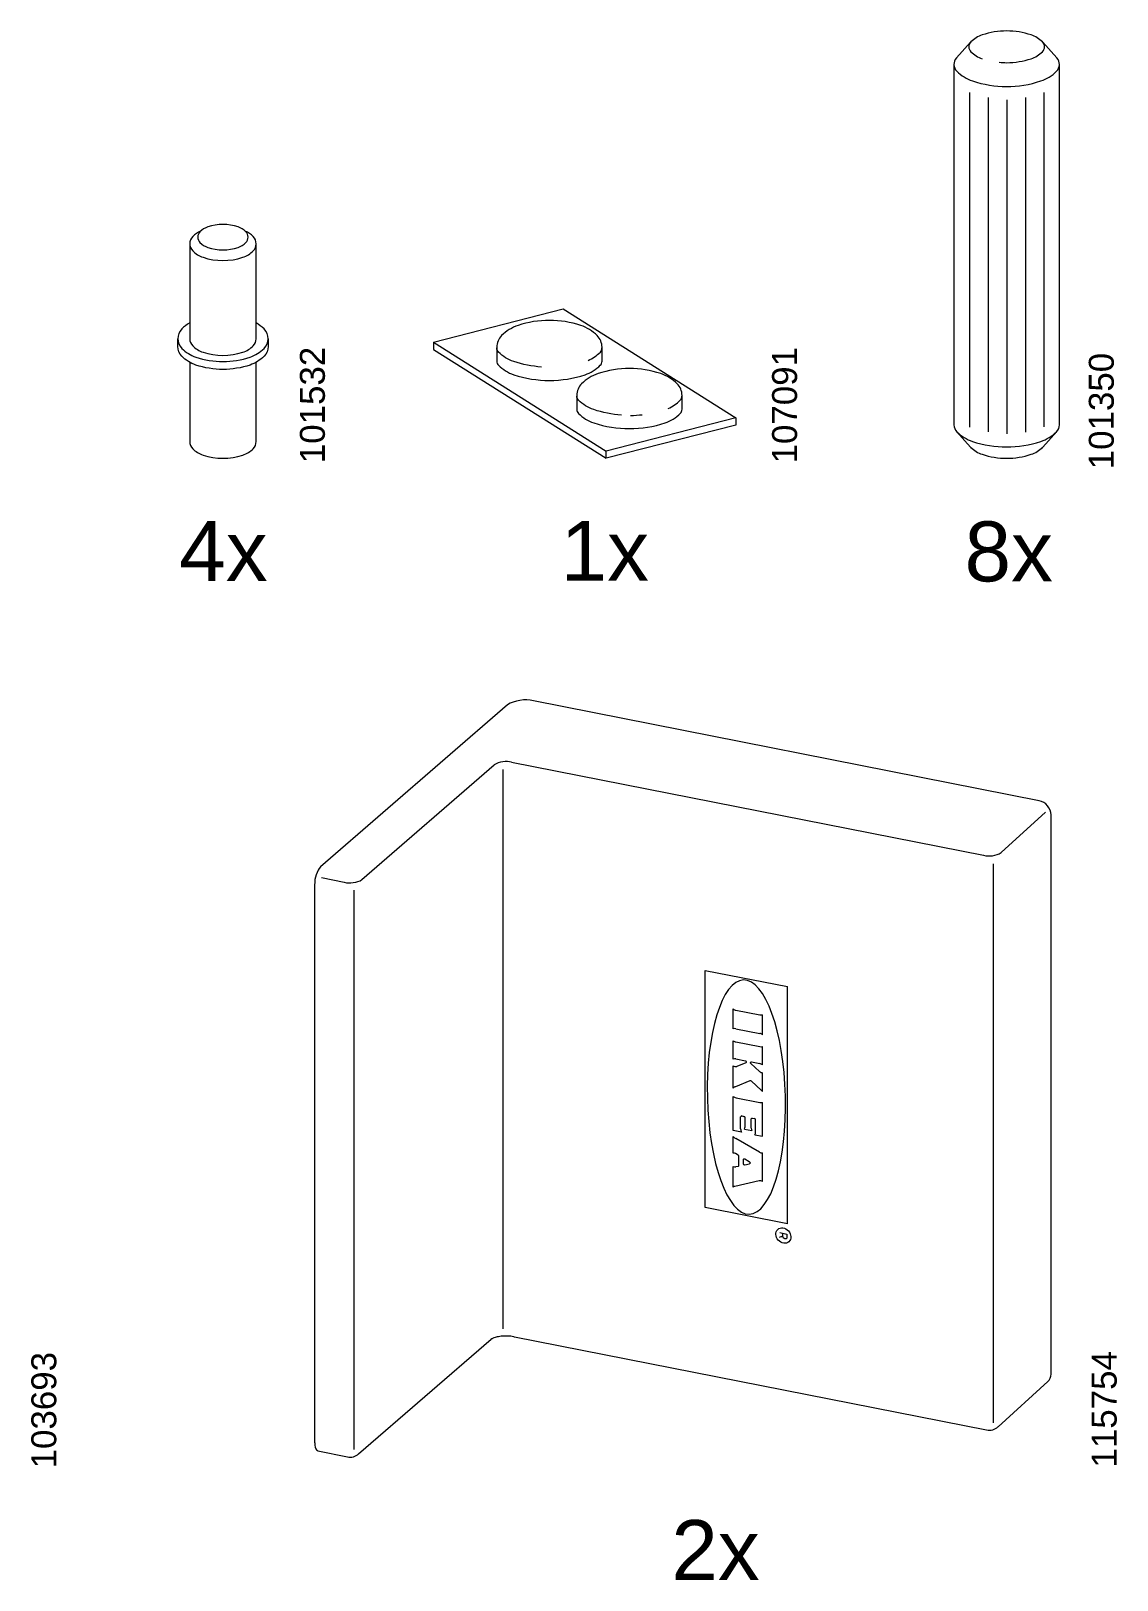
# Model space of a CAD drawing. Header units: metres. Extents: x -11.5 to 7.4, y -3.8 to 5.9.
# Drawn here: x 2.4549 to 2.7418, y 1.2096 to 1.6186 of the extents above; entities that cross this region are included whole.
import ezdxf

# ---------------------------------------------------------------- set-up
doc = ezdxf.new("R2010")
doc.units = ezdxf.units.M
doc.header["$MEASUREMENT"] = 0
doc.layers.add('PDF3_Geometry_Num_Penna__7_Num_Penna__7', color=7, linetype='Continuous', lineweight=18)
doc.layers.add('PDF3_Text_Num_Penna__7_Num_Penna__7', color=7, linetype='Continuous', lineweight=18)
doc.styles.add('GENERATED_STYLE_1', font='')
doc.styles.get('GENERATED_STYLE_1').set_extended_font_data('Arial')

msp = doc.modelspace()

# ---------------------------------------------------------------- linework, layer by layer
at = {"layer": 'PDF3_Geometry_Num_Penna__7_Num_Penna__7', "color": 7, "linetype": 'Continuous', "lineweight": 18, "flags": 128}
for points in [[(2.710637789727897, 1.610352775251014, 0.02452388463856418), (2.712631655386643, 1.610256951762794, 0.08075442429240183), (2.719112517306634, 1.611310150178839, 0.1169820090641861), (2.722085502453995, 1.613143941472006, 0.4141678335446326), (2.722085502453995, 1.615736458230879, 0.1165115234570404), (2.719112517306634, 1.617571478030306, 0.08076691307056688), (2.712633375295404, 1.618624307894473, 0.08065503412274995), (2.706148459304758, 1.617571478030306, 0.116752891786401), (2.703177931169916, 1.615736458230878, 0.4144984131836325), (2.703177931169916, 1.613143941472005, 0.1163255478491574), (2.70614845930476, 1.611309781626971)], [(2.703113188890054, 1.615668644685369), (2.69935887376182, 1.611508922491584, 0.3996045194932466), (2.699445853129815, 1.607998801349455, 0.115795020064786), (2.703593043434914, 1.605429782118364, 0.1622455859875198), (2.721650090907614, 1.605428240782148, 0.1159443196568727), (2.725811684788889, 1.607989989162624, 0.3989405391546049), (2.725904559862091, 1.611508922491584), (2.722150244733855, 1.615668644685369)], [(2.69870064010812, 1.609795524811823), (2.69870064010812, 1.514610859845956, 0.1978906413709547), (2.699448800420015, 1.512803727138632, 0.1165996353041227), (2.703593043434912, 1.510243274393102, 0.1623117877825065), (2.721657844158935, 1.51024173134959, 0.1167491334941193), (2.725811684788892, 1.512803481437364, 0.1996317163500854), (2.726560336503272, 1.514610859845956), (2.726560336503272, 1.609795524811823)], [(2.499671815256256, 1.565764877675676, 0.09123341538535289), (2.497590357101229, 1.564329982364884, 0.4130711235587173), (2.497590357101229, 1.560558099597142, 0.115928004768896), (2.500320835113012, 1.55887062339945, 0.1621598416322251), (2.510841148464008, 1.558870623399452, 0.1162674984565029), (2.513570520820164, 1.560558099597142, 0.4153030803387764), (2.513568844270043, 1.564336667319878, 0.0914771639321348), (2.511491888229527, 1.565764877675672)], [(2.496810501327863, 1.562445699464464), (2.496810501327863, 1.537370658207129, 0.1983792060613852), (2.497590357101229, 1.535484655397943, 0.1161955212888686), (2.500320835113012, 1.533797916304008, 0.1623873701868721), (2.510841148464008, 1.533797916304008, 0.1165349842200108), (2.513570520820164, 1.535484655397943, 0.1990751638856584), (2.514352710755418, 1.537370658207127), (2.514352710755418, 1.562445699464464)], [(2.605280232981158, 1.530351710545578, 0.1998676596331542), (2.605737237309583, 1.531452452153868), (2.605737605861467, 1.534933424639423, 0.03177916963844409), (2.605726303603886, 1.535110943793883, 0.1988589248078743), (2.604453325418051, 1.538183560798867, 0.1167807488578346), (2.600112767102907, 1.540866618469045, 0.08063599265735841), (2.591827720890597, 1.542209375810395, 0.08064190169818655), (2.583541200470775, 1.540866495618419, 0.1167568352430768), (2.579199167948126, 1.538183806500113, 0.1986690669139445), (2.577927663969797, 1.535110083839502, 0.01872367907254359), (2.57793872052614, 1.534815242337285)], [(2.496810501327863, 1.541517972487694, 0.06940000657315612), (2.4947146696496, 1.539935656425794, 0.4138594746177631), (2.4947146696496, 1.534805659988463, 0.1160913392548651), (2.498427706967524, 1.532511793101211, 0.162211533832492), (2.512735505115758, 1.532511793101209, 0.1166741833051923), (2.516447436778048, 1.534805659988463, 0.4146081117899306), (2.516447436778071, 1.539931746429946, 0.06942589911460442), (2.514352833606047, 1.541517972487695)], [(2.517510340393542, 1.537370658207127), (2.517510340393542, 1.535280969060161, -0.1992364926280449), (2.516447436778048, 1.532716339393374, -0.1161352800442088), (2.512735505115758, 1.53042247250612, -0.162339500706105), (2.498427706967524, 1.530422472506121, -0.1159117062025232), (2.4947146696496, 1.532716339393374, -0.1983502599785371), (2.493652871689738, 1.535280969060161), (2.493652871689738, 1.537370658207127)], [(2.589710267502172, 1.529894583366527, -0.06255453596309223), (2.582414905932303, 1.531349257628092, -0.116428089922242), (2.578394619198944, 1.533831454524885, -0.1978584194883633), (2.57793872052614, 1.534934038892554), (2.577938843376774, 1.531452452153869, 0.1987446100281766), (2.578396461958333, 1.53034999063683, 0.1165781233327929), (2.582414905932303, 1.527865950980645, 0.0805327977088563), (2.591837303239418, 1.526335846434762, 0.08056891596513632), (2.601261174754043, 1.527864108221255, 0.1168868128230674), (2.605280232981144, 1.530350482039331)], [(2.602048033013087, 1.531645941889699, 0.09569224141571377), (2.605281830039273, 1.533831454524894, 0.1978584195023048), (2.60573760586146, 1.534933424639423)], [(2.496810501327863, 1.531134883285855), (2.496810501327863, 1.51020850766597, 0.1982689008314089), (2.497590357101227, 1.508322013454285, 0.1161955212874917), (2.500320835113014, 1.506635151509721, 0.1621598416330323), (2.510841148464008, 1.506635151509722, 0.1165349842215682), (2.513570520820164, 1.508322013454283, 0.1991376765692027), (2.514352710755418, 1.510208507665971), (2.514352710755418, 1.531134883285855)], [(2.610843277874858, 1.517184826160313, -0.0624451571606757), (2.603547793454364, 1.518637043409361, -0.1160412297249158), (2.599528735227263, 1.521121697318673, -0.1980754443979454), (2.599071730898826, 1.522223667433209), (2.599071730898824, 1.518740852188265, 0.1977797305260284), (2.599529349480397, 1.517638390671229, 0.1160412297250394), (2.603547547753113, 1.515154351015044, 0.08045820144517506), (2.61297141926774, 1.513626089228548, 0.08046842165710223), (2.622394676529236, 1.515154842417546, 0.1161180705952549), (2.626414471860071, 1.517639496326877, 0.1988676227432752), (2.626870247682271, 1.518742080694526), (2.626870493383509, 1.522223667433209, 0.03065723499724064), (2.626860419632205, 1.5224018008408, 0.1985791818224625), (2.625587441446372, 1.52547564635204, 0.1165764457942386), (2.621248111637485, 1.528155018503442, 0.08068209262534057), (2.612960608412658, 1.529500232857314, 0.08072891515857895), (2.604674087992837, 1.528154895652815, 0.1165764457943699), (2.600333283976436, 1.525475277800169, 0.1989691690238823), (2.599061779998138, 1.522401555139547, 0.01864620417935828), (2.599072836554461, 1.52210548513107)], [(2.623182149041408, 1.518936184683484, 0.09588785884057738), (2.626414349009467, 1.521121697318673, 0.198572501431088), (2.626870493383521, 1.522223667433209)], [(2.703177931169916, 1.508671646335663, 0.1167528917882839), (2.706148459304758, 1.506836135133734, 0.1624041323345846), (2.719112517306634, 1.506836135133732, 0.1169603229781707), (2.722085502453998, 1.508671523485031)], [(2.645169708368027, 1.331406301268728, -0.4131494196488996), (2.64546454987024, 1.33158320617006), (2.645997721586751, 1.331477554631766)], [(2.64306515429552, 1.3207192796182, -0.409956196413186), (2.643425106629277, 1.320768419868723), (2.644641327825925, 1.320060800263401)], [(2.65414738640929, 1.299672756086317, 0.00161620577712606), (2.654068762008698, 1.299683812642648, -0.02732499204054557), (2.654020973115179, 1.29969634340638)], [(2.541427883053421, 1.242885422804853), (2.576414512810301, 1.273200043257845, -0.006687433303760089), (2.57654412022065, 1.273279650463444)], [(2.582390581508371, 1.27383493529262, 0.01792388240321246), (2.581612937046271, 1.273938129818398, 0.01830850955817813), (2.580781238308768, 1.273993412600064, 0.01530297713649809), (2.57993848301493, 1.2739921840938, 0.01401728460049081), (2.579122754858794, 1.273938129818394, 0.01708778900864419), (2.5783721375344, 1.273836163798875, 0.02005881988567296), (2.577721029217004, 1.273701028110363, 0.02011281389190507), (2.577189086006753, 1.273549921840477, 0.02138307392832165), (2.576797192510053, 1.273403729595627)]]:
    msp.add_lwpolyline(points, format="xyb", dxfattribs=at)
for points in [[(2.702820435848478, 1.602362693391548), (2.702820435848478, 1.514038007377272)], [(2.707732126723545, 1.601065145080539), (2.707732126723545, 1.512760115166412)], [(2.712648485922394, 1.600481481756774), (2.712648485922394, 1.512257533255757)], [(2.71756251095935, 1.60102681568525), (2.71756251095935, 1.512710729214789)], [(2.722476535996309, 1.602399917131203), (2.722476535996309, 1.514070317091891)], [(2.561215310520364, 1.536474708592265), (2.595434123865219, 1.545215530626754), (2.641068217370925, 1.516443914035367)], [(2.561214696267237, 1.536474462891013), (2.60684878977294, 1.507705303312145)], [(2.561214696267237, 1.536472620131624), (2.561214696267237, 1.534553693354693), (2.60684878977294, 1.505782076763306)], [(2.641068831624054, 1.516444036885992), (2.606850018279202, 1.507704443357764)], [(2.641068831624054, 1.516443422632863), (2.641068831624054, 1.514523267349672), (2.606850018279202, 1.505782445315183)], [(2.699360470819958, 1.512898813523079), (2.703113557441933, 1.508739091329295)], [(2.725902962803952, 1.512898813523079), (2.722149876181977, 1.508739091329295)], [(2.606849404026072, 1.505782199613932), (2.606849404026072, 1.50770481190964)], [(2.580713670464508, 1.440680335969937), (2.531367031043382, 1.397922175617109)], [(2.721198889486701, 1.415377161100261), (2.587585320225566, 1.441708964260798)], [(2.54227248110665, 1.394530392685975), (2.577259110863526, 1.424843784632708)], [(2.579561945846473, 1.423615032672217), (2.579561945846473, 1.275946123299123)], [(2.581838982197974, 1.425529168274737), (2.706549566598399, 1.400954129064912)], [(2.711154868012413, 1.401662117222112), (2.722901844863259, 1.41230835246468)], [(2.724340917095331, 1.263946442710751), (2.724340917095331, 1.411616580590102)], [(2.531606958315811, 1.395098453980246), (2.537638924048677, 1.393853977139638)], [(2.709158545341145, 1.251074645528943), (2.709158545341145, 1.398746011914556)], [(2.529848228755084, 1.245793542821725), (2.529848228755084, 1.393462452194818)], [(2.540276158435384, 1.244094764366449), (2.540276158435384, 1.391764902245802)], [(2.654755251306364, 1.303651765009366), (2.632994719936457, 1.307940480360371), (2.632994719936457, 1.370557444393803)], [(2.632994719936457, 1.370555355933163), (2.654755251306364, 1.366269097594677)], [(2.654755128455738, 1.303650905054986), (2.654755128455738, 1.366269097594677)], [(2.640368214504411, 1.355111435196386), (2.640368214504411, 1.360387869579819)], [(2.641083205147289, 1.360050644611658), (2.647376842713372, 1.358808624783568)], [(2.648094413219393, 1.353590175895571), (2.648094413219393, 1.358865381772745)], [(2.641083205147289, 1.355166595127427), (2.647376842713372, 1.353925803805594)], [(2.640365757491892, 1.347136955366413), (2.640365757491892, 1.352005525671778)], [(2.641083205147289, 1.35166879210612), (2.647376842713372, 1.350426772278029)], [(2.648091956206876, 1.345614467559337), (2.648091956206876, 1.350481809358444)], [(2.641083205147289, 1.347192115297452), (2.64360041447247, 1.34669457026246)], [(2.643600783024347, 1.34669457026246), (2.643684321449976, 1.346665086112238), (2.643758031825531, 1.346612260343091), (2.643812086100937, 1.346539778473796), (2.643850169794973, 1.346457468554426), (2.643858769338788, 1.346371473116279), (2.643837884732381, 1.346295305728207), (2.643797344025826, 1.346232651908986), (2.643732233194086, 1.346192111202432), (2.641314532875903, 1.345214220220076)], [(2.643732233194086, 1.346192111202432), (2.643832970707344, 1.346281792159356)], [(2.645075973340443, 1.345937196153638), (2.645015776533739, 1.346008449516675), (2.644980149852222, 1.346085845411006), (2.64496786478963, 1.346168155330375), (2.644980149852222, 1.346245551224707), (2.645015776533739, 1.346310662056448), (2.645075973340443, 1.346356116788039), (2.645148455209737, 1.346377001394446), (2.645227079610329, 1.346374544381928), (2.647376965563998, 1.34595193822875)], [(2.645075850489816, 1.345937196153638), (2.647303132337818, 1.343879448169414)], [(2.640365757491892, 1.339462968167448), (2.640365757491892, 1.345349970161722)], [(2.648091956206876, 1.338560753170663), (2.648091956206876, 1.343547260076915)], [(2.644771180937525, 1.34138668611879), (2.640980010621512, 1.339855967319778)], [(2.645191084376933, 1.341284105846143), (2.6477660334963, 1.338906946234515)], [(2.642588125314857, 1.327870046001508), (2.640368214504411, 1.328307394229799), (2.640368214504411, 1.337293917516133)], [(2.641140822090847, 1.336912957725144), (2.647441830694486, 1.335668480884535)], [(2.648094413219393, 1.32678318651396), (2.648094413219393, 1.335700913449778)], [(2.642354954826853, 1.328687739767659), (2.642354954826853, 1.331892912598015)], [(2.642657290217251, 1.332136893941099), (2.643228545627798, 1.33202387136525)], [(2.643528301155053, 1.329277914174598), (2.643528301155053, 1.33166244482378)], [(2.64516467149236, 1.32888147520474), (2.64516467149236, 1.331339716229478)], [(2.646299565574646, 1.327853952569512), (2.646299565574646, 1.331115636687794)], [(2.640368214504411, 1.322334642498628), (2.640368214504411, 1.326679869137558)], [(2.647288144561454, 1.322529606441968), (2.641065760358405, 1.326141414844132)], [(2.643367489685717, 1.328656535708674), (2.64528641646265, 1.328278155780827)], [(2.646105215884432, 1.327177291321923), (2.64809416751814, 1.326785397825225)], [(2.641668711230441, 1.321786360155129), (2.64099426129412, 1.322177025145568)], [(2.641913429677281, 1.319129592518898), (2.641913429677281, 1.321382672998343)], [(2.648094413219393, 1.314830434864691), (2.648094413219393, 1.322400490434124)], [(2.640368214504411, 1.313361387079891), (2.640368214504411, 1.3187741856581)], [(2.641678293579263, 1.318823080207219), (2.641051755387052, 1.318680573481146)], [(2.643014785538691, 1.32056510208282), (2.643014785538691, 1.319581068569169)], [(2.643434688978099, 1.319221976189594), (2.644650910174747, 1.319499618604181)], [(2.644641573527176, 1.320060554562151), (2.644717740915247, 1.320000357755447), (2.644779166228211, 1.319925418873634), (2.644819706934765, 1.319835737916708), (2.644831991997357, 1.319744828453525), (2.644820935441023, 1.319658833015379), (2.644785308759507, 1.319583894133565), (2.644726340459062, 1.3195286113519), (2.644651401577249, 1.319499127201676)], [(2.647285810399563, 1.314994194749047), (2.640828781501, 1.313524901262997)], [(2.652689149479576, 1.301315637506798), (2.654589648662618, 1.300932343553915), (2.654589648662618, 1.300230866479889)], [(2.653524288034605, 1.3007242345936), (2.653524288034605, 1.301004334020706)], [(2.652658068271217, 1.300114772638391), (2.653068389361803, 1.300276935464611)], [(2.582635668507089, 1.273788866307899), (2.707342567388737, 1.249212598591814)], [(2.71033901700565, 1.250047122893715), (2.723525803192324, 1.261996803277338)], [(2.529848228755084, 1.245793665672352), (2.529876484399045, 1.245206439680434), (2.529964936849712, 1.244691695557813), (2.530104986563265, 1.244269089404635), (2.530292948020927, 1.243957048814788), (2.530525135703925, 1.243766630344606), (2.530668870936257, 1.243715033081718), (2.538457600619832, 1.242108146894632)]]:
    msp.add_lwpolyline(points, dxfattribs=at)
msp.add_lwpolyline([(2.51164373160317, 1.565617211223316, 0.1162412616133397), (2.509573084303222, 1.566896700492313, 0.16220599137516), (2.501590127780059, 1.566896700492313, 0.1165131257332258), (2.499518251973852, 1.565617211223316, 0.414478528336186), (2.499518251973853, 1.562753563133029, 0.1159925539315021), (2.501590127780059, 1.56147407386403, 0.1624167211120235), (2.509573084303222, 1.561474073864031, 0.1161913281219098), (2.511645574362563, 1.562754177386156, 0.4148420169565905)], format="xyb", close=True, dxfattribs=at)
at = {"layer": 'PDF3_Geometry_Num_Penna__7_Num_Penna__7', "color": 7, "linetype": 'Continuous', "lineweight": 18}
for centre, radius, start, end in [((2.6012073776688, 1.535110776903385), 0.004518925938155505, 353.0536507481629, 0.002116016361514488), ((2.62207198544459, 1.522427383368356), 0.004788502525296057, 353.1214438999298, 359.6938964063821), ((2.612981717230063, 1.547070848260381), 0.02996063183306275, 270.5009304172472, 276.5033907696285), ((2.653076392232638, 1.300919019824547), 0.0005825683612115107, 295.544662835008, 309.3204515974719), ((2.653928425630626, 1.299987397000003), 0.0002206076379556166, 221.8963008774281, 234.3479601009911), ((2.654363509358342, 1.299858616108446), 0.0001347441996144561, 292.5584842529889, 306.3932944235612), ((2.654395391097239, 1.299896344231857), 0.0001382261628255499, 324.0849446679009, 336.4252935600888), ((2.655271243680341, 1.299548497741424), 0.0008009445656140812, 153.9664865107618, 156.4832325175327)]:
    msp.add_arc(centre, radius, start, end, dxfattribs=at)
msp.add_ellipse((2.653625976349355, 1.300544217590722), major_axis=(-0.001477297938500932, 0.001623252562633849), ratio=0.8219059238190368, dxfattribs=at)
for points in [[(2.703113188890054, 1.508739459881173), (2.703145341975844, 1.508739459881173), (2.703147883335804, 1.508671892036916), (2.703178299721786, 1.508671892036916)], [(2.722085502453995, 1.508671646335663), (2.722117655539783, 1.508671646335663), (2.722119688706201, 1.508739214179922), (2.722151841791995, 1.508739214179922)], [(2.587585565926815, 1.441709087111423), (2.585572044167922, 1.44232825426608), (2.582455323788233, 1.441862650393829), (2.580713301912635, 1.440680827372443)], [(2.581838982197974, 1.425529168274737), (2.580499910375403, 1.42594440339036), (2.578420049278511, 1.425631134294254), (2.577257882357269, 1.424843661782082)], [(2.724340917095331, 1.411616089187599), (2.724327403526479, 1.413380224175866), (2.722933048922238, 1.415052221194689), (2.721198398084193, 1.41537777535339)], [(2.706547969540262, 1.400953637662408), (2.707901783437944, 1.400532260015489), (2.709989015572395, 1.400851671642892), (2.711154868012414, 1.401662485773991)], [(2.531367031043382, 1.397922544168987), (2.530407567654915, 1.396895512936263), (2.529713461618448, 1.39486479208974), (2.529849825813224, 1.393465523460467)], [(2.537639169749928, 1.393854345691516), (2.538995440660129, 1.393426825513299), (2.541096186363427, 1.393731495065592), (2.54227186685352, 1.394528795627838)], [(2.643105940703126, 1.368035321043585), (2.637408128672773, 1.367894042823772), (2.633134155396881, 1.353930840681258), (2.633556761550057, 1.336847232640276)], [(2.654193209692762, 1.337358291244118), (2.653770603539582, 1.35444312779136), (2.648806209745997, 1.368174142250878), (2.643105940703128, 1.368035321043585)], [(2.640368214504411, 1.360387746729193), (2.640531605836889, 1.360240325978085), (2.640864531033145, 1.360083077176902), (2.641083205147291, 1.360051136014163)], [(2.647376965563998, 1.358811327497338), (2.647575983577994, 1.358757273221933), (2.64790768026799, 1.358783071853376), (2.648094413219397, 1.358865381772746)], [(2.641083205147289, 1.355166595127427), (2.640886644145811, 1.355220649402833), (2.640552490443298, 1.355193622265129), (2.640368214504418, 1.35511131234576)], [(2.648094413219393, 1.353590175895571), (2.647928564874396, 1.353735139634161), (2.647595639678142, 1.353892388435344), (2.647376965563996, 1.353925558104345)], [(2.640365757491892, 1.352003560061763), (2.640531605836889, 1.351859824829431), (2.640863302526885, 1.351701347521989), (2.641083205147288, 1.35166940635925)], [(2.647376965563998, 1.350427140829907), (2.647573526565477, 1.35037431506076), (2.647905223255473, 1.350398885185946), (2.648091956206883, 1.350481195105315)], [(2.641083205147289, 1.347192115297452), (2.640884187133292, 1.347246169572857), (2.640551261937036, 1.347219142435154), (2.640365757491889, 1.347136832515785)], [(2.648091956206876, 1.345614467559337), (2.647928564874396, 1.345760659804188), (2.647593182665625, 1.34591790860537), (2.647376965564005, 1.345951078274368)], [(2.640365757491892, 1.345349355908594), (2.640604087706185, 1.345156480425894), (2.641032836390661, 1.345096283619189), (2.641314164324026, 1.345214220220074)], [(2.647304975097207, 1.343879079617535), (2.647479422986018, 1.343691118159871), (2.647838146813719, 1.343540011889985), (2.648093676115646, 1.343547382927541)], [(2.640980010621512, 1.339855844469152), (2.640794506176366, 1.339789505131153), (2.640500893180413, 1.339604000686006), (2.6403657574919, 1.339465179478712)], [(2.645191084376933, 1.341284105846143), (2.645095260888711, 1.341392214396956), (2.644909756443568, 1.341437669128549), (2.644769706730012, 1.341386071865664)], [(2.648091956206876, 1.338560753170663), (2.648015788818801, 1.338657805165143), (2.647858540017621, 1.338827339028919), (2.647765173541922, 1.338907191935769)], [(2.633556761550057, 1.336847232640274), (2.633979367703237, 1.319766081611811), (2.638943761496826, 1.306031381633516), (2.64464157352718, 1.306173888359585)], [(2.640368214504411, 1.337295637424897), (2.640541433886964, 1.337124875054863), (2.640901386220925, 1.336947970153531), (2.641140944941476, 1.336912343472012)], [(2.644641573527176, 1.306173888359585), (2.650341842570047, 1.306316395085657), (2.654618272858457, 1.320278368721913), (2.654193209692755, 1.337358291244117)], [(2.647441707843861, 1.335668849436413), (2.647618612745189, 1.335622166198561), (2.647922053791222, 1.335638136779932), (2.648092816161256, 1.335700790599153)], [(2.642364905727554, 1.331961217546028), (2.642382793048688, 1.331961217546028), (2.642337878589851, 1.331894878208028), (2.642355077677479, 1.331894878208028)], [(2.642657290217251, 1.332136893941099), (2.642529525566291, 1.33216760659758), (2.642395618384034, 1.332091439209508), (2.642364905727554, 1.33196121754603)], [(2.643528301155053, 1.33166244482378), (2.643525844142534, 1.331833207193815), (2.643394393972798, 1.331994141513776), (2.6432285456278, 1.33202485417026)], [(2.645169708368023, 1.331406301268729), (2.645186417859678, 1.331406301268729), (2.64514742064085, 1.331341190436985), (2.645164794342985, 1.331341190436985)], [(2.646299565574646, 1.331117110895304), (2.646299565574646, 1.331287873265339), (2.646164429886127, 1.33144757907904), (2.64599735303487, 1.331479520241781)], [(2.640368214504411, 1.326679991988184), (2.640524234799335, 1.326511686630668), (2.640858388501847, 1.32625247180997), (2.641063549047141, 1.326143134752898)], [(2.642354954826853, 1.328687739767659), (2.642347583789297, 1.328449409553366), (2.642453235327594, 1.328067344106742), (2.64258591400359, 1.327868326092744)], [(2.643367489685717, 1.328656535708674), (2.643465770186458, 1.328808870484818), (2.643540709068272, 1.329096340949482), (2.643528424005684, 1.329278159875849)], [(2.64516467149236, 1.32888147520474), (2.645154843442286, 1.328713169847224), (2.645215040248992, 1.3284306134076), (2.645288750624546, 1.328279507137714)], [(2.646105215884432, 1.327177291321923), (2.646225609497838, 1.327340682654404), (2.646314061948503, 1.327652723244251), (2.646299319873393, 1.327854198270762)], [(2.640994506995373, 1.322176902294942), (2.640840943712966, 1.322282553833237), (2.640553473248302, 1.322356264208791), (2.640367968803151, 1.322336608108643)], [(2.641913429677281, 1.321382672998343), (2.641913429677281, 1.32153623628075), (2.641805321126471, 1.321716826700857), (2.641668956931698, 1.321786851557634)], [(2.647288144561454, 1.322529606441968), (2.647489619587969, 1.322385871209639), (2.647856942959482, 1.322328131415454), (2.648092816161256, 1.322400613284748)], [(2.640368214504411, 1.318775659865612), (2.640543890899483, 1.318671236833577), (2.640854702983068, 1.318629467620763), (2.641052492490804, 1.318681064883651)], [(2.641678293579263, 1.318823080207219), (2.6418158862803, 1.318850107344922), (2.641919080806074, 1.318987700045959), (2.64191170976852, 1.319130206772029)], [(2.64306515429532, 1.320719279618354), (2.643110625625315, 1.320719279618354), (2.64296784438044, 1.320566944842211), (2.643014785538691, 1.320566944842211)], [(2.643014785538691, 1.319581314270421), (2.643014785538691, 1.319377382231385), (2.643184319402465, 1.319215219405166), (2.643389479947764, 1.319218904923943)], [(2.643389479947759, 1.319218904923945), (2.643398079491574, 1.319218904923945), (2.643422588344245, 1.319220133430204), (2.64343493467935, 1.319220133430204)], [(2.640828904351626, 1.313525146964248), (2.640701139700667, 1.313500576839064), (2.640481237080264, 1.313423180944731), (2.640368214504415, 1.313361755631774)], [(2.648094413219393, 1.314830434864691), (2.647895395205396, 1.314980312628317), (2.647528071833882, 1.315056480016389), (2.64728605610081, 1.314993826197169)], [(2.653068389361803, 1.300275461257099), (2.653161949611098, 1.300275461257099), (2.653233649553018, 1.300393397857987), (2.653327604182504, 1.300393397857987)], [(2.653445540783389, 1.3004683367398), (2.65349332636074, 1.3004683367398), (2.653468615394958, 1.300592415871981), (2.653516794146428, 1.300592415871981)], [(2.653517039847678, 1.300591064515097), (2.65353077496521, 1.300591064515097), (2.653512125822639, 1.300625462690354), (2.653521953872712, 1.300625462690354)], [(2.653521953872712, 1.300625462690356), (2.65353208439485, 1.300625462690356), (2.653513354328908, 1.300658632359355), (2.653524410885238, 1.300658632359355)], [(2.653560283268002, 1.300231972135523), (2.653582532462645, 1.300231972135523), (2.653524144928564, 1.300299539979779), (2.653547998205406, 1.300299539979779)], [(2.653576253849371, 1.30017177532882), (2.65359684736689, 1.30017177532882), (2.653541211722217, 1.300231972135523), (2.653560283268002, 1.300231972135523)], [(2.653592224430742, 1.300114035534635), (2.653611453595287, 1.300114035534635), (2.653554798909926, 1.300171775328819), (2.653576253849375, 1.300171775328819)], [(2.653613109037149, 1.30005998125923), (2.653629591178186, 1.30005998125923), (2.653572800041246, 1.300114035534635), (2.65359222443074, 1.300114035534635)], [(2.653663477793778, 1.299960472252231), (2.653679959934815, 1.299960472252231), (2.653617221491528, 1.300009612502601), (2.653636450656073, 1.300009612502601)], [(2.653691733437739, 1.299916246026898), (2.653707751199661, 1.299916246026898), (2.653646768302123, 1.299960472252232), (2.653663477793778, 1.299960472252232)], [(2.653728588625517, 1.299875705320344), (2.65374858725851, 1.299875705320344), (2.653672543556521, 1.299916246026897), (2.653691733437745, 1.299916246026897)], [(2.653764215307033, 1.299840078638826), (2.653785136014776, 1.299840078638826), (2.653713592795535, 1.299875705320344), (2.653728588625514, 1.299875705320344)], [(2.653839154188848, 1.299777424819603), (2.653852213389515, 1.299777424819603), (2.653782775034145, 1.299808137476086), (2.653799841988548, 1.299808137476086)], [(2.653883380414181, 1.299752854694419), (2.653900969946976, 1.299752854694419), (2.653821015511298, 1.299777424819607), (2.653839154188846, 1.299777424819607)], [(2.653927606639513, 1.299729513075493), (2.653944088780552, 1.299729513075493), (2.6538683845842, 1.299752854694422), (2.653883380414181, 1.299752854694422)], [(2.653973061371106, 1.299711085481605), (2.653990650903898, 1.299711085481605), (2.6539127625419, 1.299729513075493), (2.653927606639511, 1.299729513075493)], [(2.654020973115216, 1.299696343406494), (2.654040044661, 1.299696343406494), (2.6539582172735, 1.299711085481604), (2.65397306137111, 1.299711085481604)], [(2.654219868278588, 1.299672756086317), (2.654244438403772, 1.299672756086317), (2.65412278559063, 1.299672756086315), (2.654147386409296, 1.299672756086315)], [(2.654289893135363, 1.29968381264265), (2.654315219440706, 1.29968381264265), (2.654195023277067, 1.299672756086318), (2.654219868278583, 1.299672756086318)], [(2.65435868948588, 1.299702240236538), (2.65438588363117, 1.299702240236538), (2.654268438195906, 1.299683812642648), (2.65428989313536, 1.299683812642648)], [(2.654388173636104, 1.29971575380539), (2.654398669998184, 1.29971575380539), (2.654349745825311, 1.299702240236537), (2.65435868948588, 1.299702240236537)], [(2.654415200773807, 1.299734181399279), (2.654426527041878, 1.299734181399279), (2.654376074252651, 1.299715753805389), (2.654388173636105, 1.299715753805389)], [(2.654465569530435, 1.299769808080796), (2.654474428415053, 1.299769808080796), (2.654434100392843, 1.299750151980652), (2.654443456417772, 1.299750151980652)], [(2.654486454136842, 1.299791921193463), (2.654496358670949, 1.299791921193463), (2.654455001520002, 1.299769808080793), (2.654465569530437, 1.299769808080793)], [(2.654507338743251, 1.299815262812388), (2.654517243277359, 1.299815262812388), (2.654475466042813, 1.299791921193463), (2.654486454136842, 1.299791921193463)], [(2.654561393018655, 1.299935656425794), (2.654572719286728, 1.299935656425794), (2.654541434446443, 1.299900029744279), (2.65455156496858, 1.299900029744279)], [(2.654567535549951, 1.299974968626089), (2.65458232872426, 1.299974968626089), (2.654547657901125, 1.299935656425795), (2.654561393018655, 1.299935656425795)], [(2.654577363600024, 1.300016737838903), (2.654591742897125, 1.300016737838903), (2.654552339766742, 1.299974968626091), (2.654567535549948, 1.299974968626091)], [(2.654582277625064, 1.300063421076755), (2.654595791193918, 1.300063421076755), (2.654561393018653, 1.300016737838902), (2.654577363600024, 1.300016737838902)], [(2.6545871916501, 1.300115018339643), (2.654603162231471, 1.300115018339643), (2.654563850031174, 1.300063421076755), (2.654582277625064, 1.300063421076755)], [(2.654589648662618, 1.300230497928012), (2.654610533269027, 1.300230497928012), (2.654567382581883, 1.300169072615051), (2.654587191650096, 1.300169072615051)], [(2.57654412022065, 1.273279650463444), (2.576615753829651, 1.273279650463444), (2.576692769478022, 1.273359503370294), (2.576797192510055, 1.273403729595625)], [(2.582390581508371, 1.27383493529262), (2.582475205884879, 1.27383493529262), (2.582552854423698, 1.273789480561031), (2.582635054253958, 1.273789480561031)], [(2.723526294594828, 1.261995697621704), (2.724027525148598, 1.262414618256105), (2.724393620013853, 1.263295457243979), (2.724340794244698, 1.263947794067636)], [(2.70734219883686, 1.24921272144244), (2.708299205212809, 1.248970705709371), (2.709645648072932, 1.249341714599661), (2.710338525603143, 1.250046877192464)], [(2.538457354918581, 1.242108638297136), (2.5393971622069, 1.241861708539028), (2.54073254851069, 1.242209375810395), (2.541427883053419, 1.242885054252977)]]:
    msp.add_open_spline(points, degree=3, dxfattribs=at)

# ---------------------------------------------------------------- texts
at = {"layer": 'PDF3_Text_Num_Penna__7_Num_Penna__7', "color": 7, "linetype": 'Continuous', "lineweight": 18, "char_height": 0.006595423007977106, "attachment_point": 7, "rotation": 90, "style": 'GENERATED_STYLE_1'}
for s, insert in [('\\A1;{\\pql;\\fArial|b0|i0|c0|p34;101532}', (2.532601965197581, 1.504495462158004)), ('\\A1;{\\pql;\\fArial|b0|i0|c0|p34;107091}', (2.657340446919791, 1.504431825533776)), ('\\A1;{\\pql;\\fArial|b0|i0|c0|p34;101350}', (2.741023334654461, 1.502888453120293)), ('\\A1;{\\pql;\\fArial|b0|i0|c0|p34;103693}', (2.461649707186283, 1.239061328521093)), ('\\A1;{\\pql;\\fArial|b0|i0|c0|p34;115754}', (2.741785878719263, 1.239291059191571))]:
    msp.add_mtext(s, dxfattribs=dict(at, insert=insert))
at = {"layer": 'PDF3_Text_Num_Penna__7_Num_Penna__7', "color": 7, "linetype": 'Continuous', "lineweight": 18, "char_height": 0.01582901521914505, "attachment_point": 7, "style": 'GENERATED_STYLE_1'}
for s, insert in [('\\A1;{\\pql;\\fArial|b0|i0|c0|p34;4x}', (2.494028794605066, 1.473408048878298)), ('\\A1;{\\pql;\\fArial|b0|i0|c0|p34;1x}', (2.594776135912772, 1.47344044113318)), ('\\A1;{\\pql;\\fArial|b0|i0|c0|p34;8x}', (2.701494017640377, 1.473061615640442)), ('\\A1;{\\pql;\\fArial|b0|i0|c0|p34;2x}', (2.624031783970297, 1.209586780798781))]:
    msp.add_mtext(s, dxfattribs=dict(at, insert=insert))

doc.saveas('drawing.dxf')
